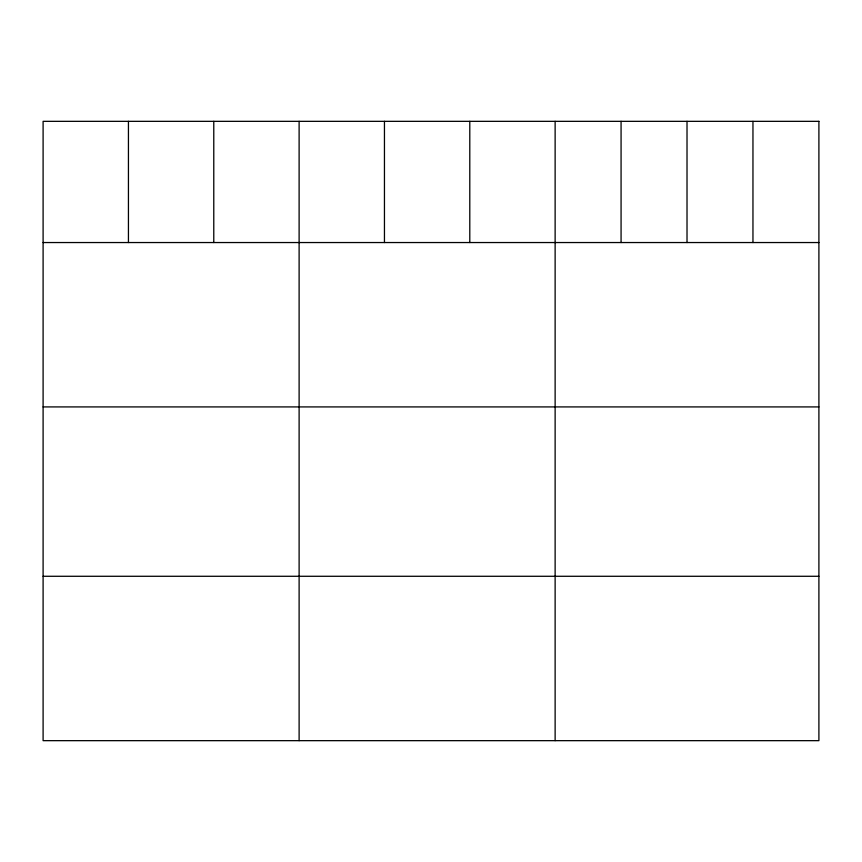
<?xml version="1.0" encoding="UTF-8"?>
<svg xmlns="http://www.w3.org/2000/svg" width="862" height="862" viewBox="0 0 862 862"><rect width="100%" height="100%" fill="white"/><g stroke="black" fill="none" stroke-linecap="round" stroke-linejoin="round"><path stroke-width="1.29" d="M43.1 242.545L818.9 242.545M43.1 406.918L818.9 406.918M43.1 576.279L818.9 576.279M752.957 121.337L752.957 242.545M687.014 121.337L687.014 242.545M621.071 121.337L621.071 242.545M555.128 121.337L555.128 740.663M469.79 121.337L469.79 242.545M384.452 121.337L384.452 242.545M299.114 121.337L299.114 740.663M213.776 121.337L213.776 242.545M128.438 121.337L128.438 242.545M818.9 121.337L43.1 121.337L43.1 740.663L818.9 740.663L818.9 121.337"/></g></svg>
